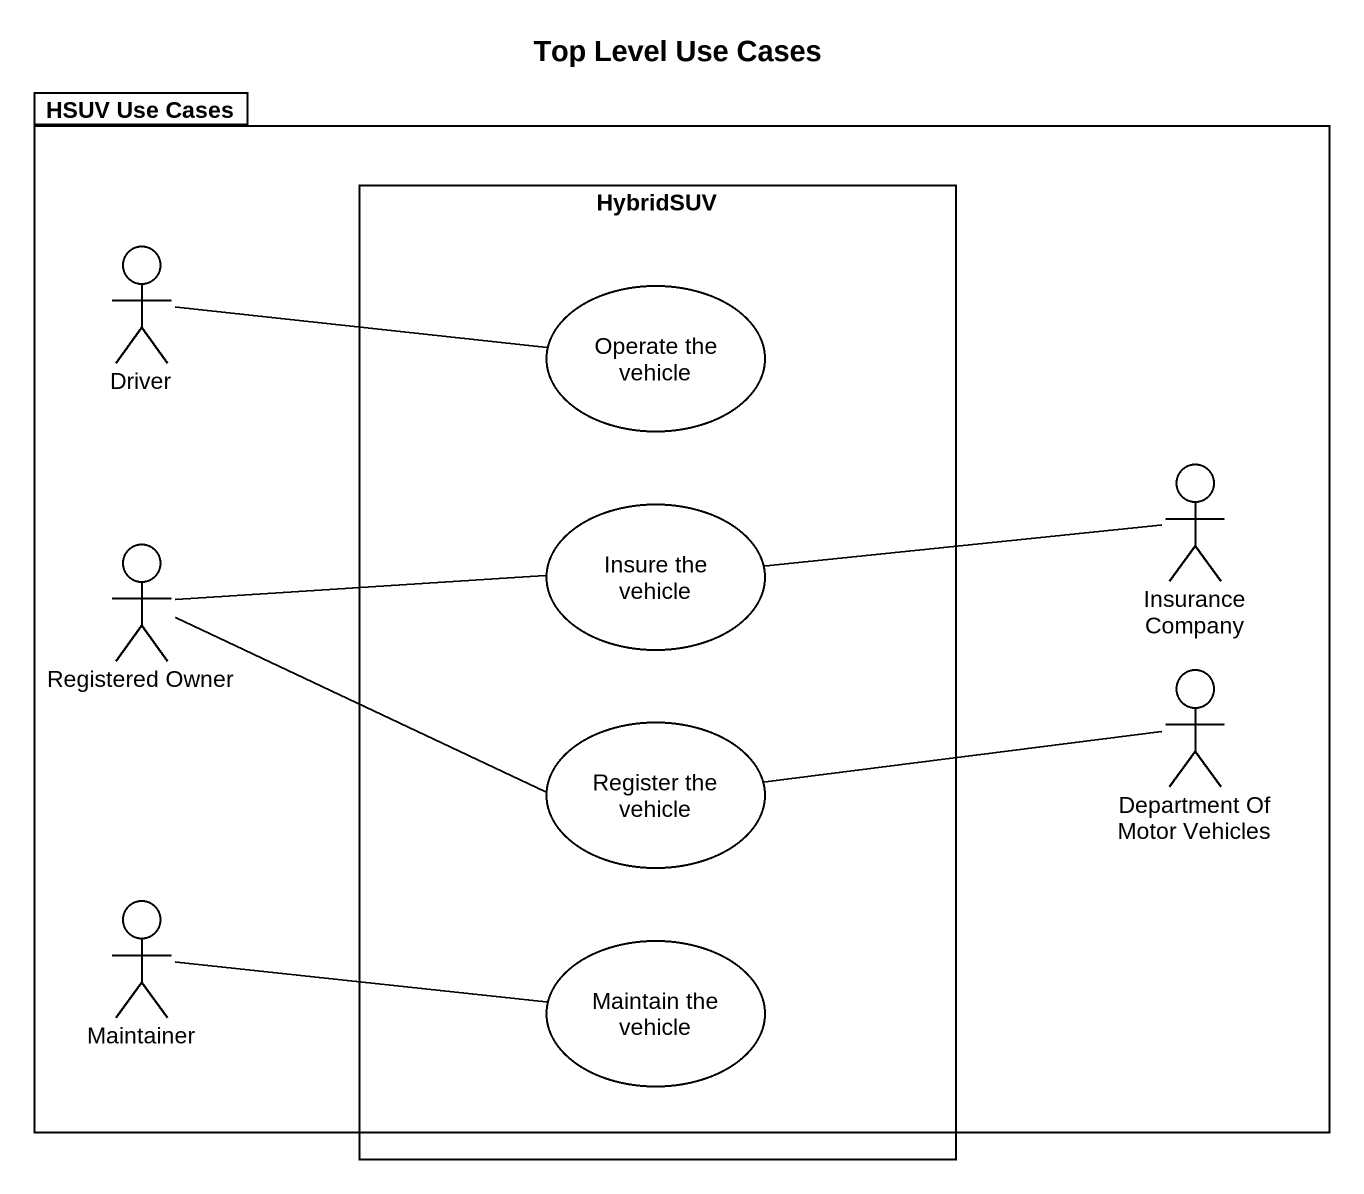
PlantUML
@startuml
title Top Level Use Cases
package "HSUV Use Cases" as HSUV_Use_Cases {
  actor Driver
  actor "Insurance Company" as Insurance_Company
  actor "Registered Owner" as Registered_Owner
  actor "Department Of Motor Vehicles" as Department_Of_Motor_Vehicles
  actor Maintainer
}
rectangle HybridSUV {
  usecase "Operate the vehicle" as Operate_the_vehicle
  usecase "Insure the vehicle" as Insure_the_vehicle
  usecase "Register the vehicle" as Register_the_vehicle
  usecase "Maintain the vehicle" as Maintain_the_vehicle
}
Driver -right- Operate_the_vehicle
Insure_the_vehicle -right- Insurance_Company
Registered_Owner -right- Insure_the_vehicle
Registered_Owner -right- Register_the_vehicle
Register_the_vehicle -right- Department_Of_Motor_Vehicles
Maintainer -right- Maintain_the_vehicle
@enduml
